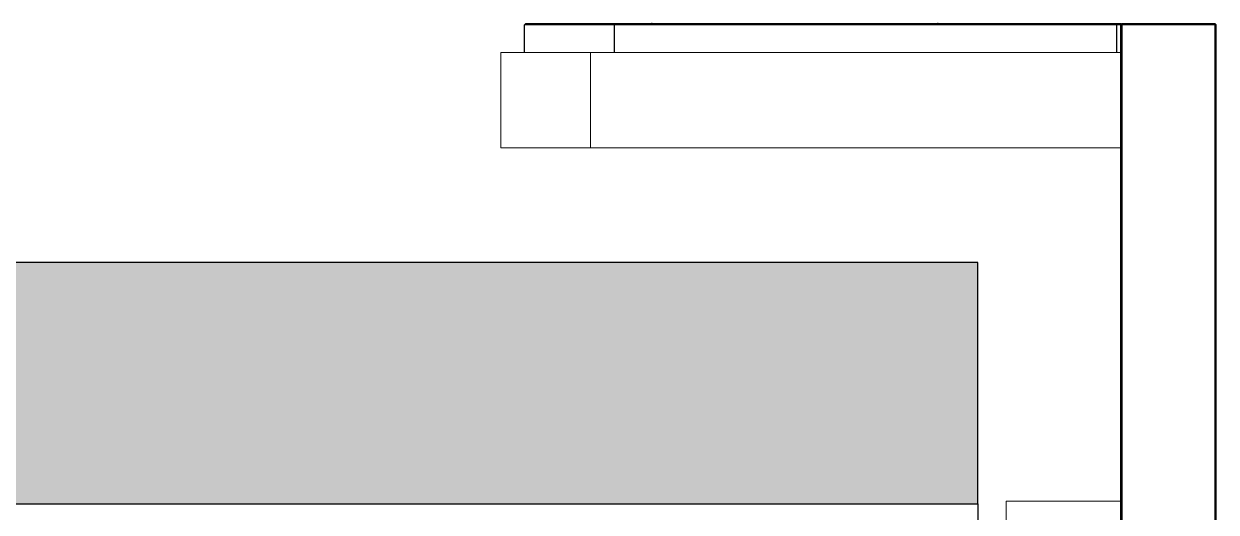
# Model space of a CAD drawing. Header units: inches. Extents: x 14.4 to 54.4, y 6.4 to 13.6.
# Drawn here: x 51.879 to 54.379, y 10.713 to 11.736 of the extents above; entities that cross this region are included whole.
import ezdxf

# ---------------------------------------------------------------- set-up
doc = ezdxf.new("R2010")
doc.units = ezdxf.units.IN
doc.header["$MEASUREMENT"] = 0
doc.linetypes.add('HIDDEN2', pattern=[0.1875, 0.125, -0.0625])
doc.layers.get('0').update_dxf_attribs({"true_color": 0xc2ced6})
for name, color, linetype, lineweight in [('FABRIC-ROLL', 7, 'Continuous', 30), ('SHADE-BRACKET', 7, 'Continuous', 30), ('SUB-BRACKET', 7, 'Continuous', 18), ('SUB-BRACKET_HARDWARE', 7, 'HIDDEN2', 5)]:
    doc.layers.add(name, color=color, linetype=linetype, lineweight=lineweight)

# ---------------------------------------------------------------- blocks, each defined once
blk = doc.blocks.new('SCREW5-085586')
at = {"layer": 'SUB-BRACKET_HARDWARE', "linetype": 'Continuous'}
blk.add_line((71.1161, 31.835), (71.1161, 31.8326), dxfattribs=at)
blk = doc.blocks.new('SCREW6-085586')
at = {"layer": 'SUB-BRACKET_HARDWARE', "linetype": 'Continuous'}
blk.add_line((71.7161, 31.835), (71.7161, 31.8326), dxfattribs=at)
blk = doc.blocks.new('FABRIC-ROLL2-085586')
at = {"layer": 'FABRIC-ROLL', "transparency": 33554559, "extrusion": (0, 0, -1)}
h = blk.add_hatch(color=254, dxfattribs=at)
h.paths.add_polyline_path([(-43.4986, -1.128), (-43.4986, -1.6339), (-24.4986, -1.6339), (-24.4986, -1.128)])
h.paths.add_polyline_path([(-43.4986, 1.3425), (-43.4986, 0.8366), (-24.4986, 0.8366), (-24.4986, 1.3425)])
at = {"layer": 'FABRIC-ROLL', "linetype": 'Continuous'}
for p, q in [((43.4986, 1.3425), (24.4986, 1.3425)), ((43.4986, 0.8366), (43.4986, 1.3425)), ((24.4986, 0.8366), (43.4986, 0.8366)), ((43.4986, 0.8366), (43.4986, -1.128))]:
    blk.add_line(p, q, dxfattribs=at)
at = {"layer": 'FABRIC-ROLL', "extrusion": (1.24987e-35, 2.4935e-33, -1)}
for p, q in [((43.4986, 1.3425), (24.4986, 1.3425)), ((43.4986, 0.8366), (43.4986, 1.3425)), ((24.4986, 0.8366), (43.4986, 0.8366))]:
    blk.add_line(p, q, dxfattribs=at)
blk = doc.blocks.new('SUB-BRACKETS-085586')
at = {"layer": 'SUB-BRACKET', "linetype": 'Continuous'}
for p, q in [((52.8788, 11.4758), (52.8788, 11.6758)), ((54.1788, 11.6758), (52.8788, 11.6758)), ((53.0668, 11.6758), (53.0668, 11.4758)), ((52.8788, 11.4758), (54.1788, 11.4758)), ((53.9388, 10.7358), (54.1788, 10.7358)), ((53.9388, 10.7358), (53.9388, 8.7358))]:
    blk.add_line(p, q, dxfattribs=at)
blk = doc.blocks.new('SHADE-BRACKET2-085586')
at = {"layer": 'SHADE-BRACKET', "linetype": 'Continuous'}
for p, q in [((52.9288, 11.7338), (52.9308, 11.7358)), ((52.9288, 11.6758), (52.9288, 11.7338)), ((54.1782, 11.7338), (52.9288, 11.7338)), ((54.18, 11.7358), (52.9308, 11.7358)), ((53.1168, 11.7358), (53.1168, 11.6758)), ((54.1708, 11.6758), (54.1708, 11.7358)), ((54.1788, 11.7338), (54.1808, 11.7358)), ((54.1788, 8.7358), (54.1788, 11.7338)), ((54.1808, 11.7338), (54.1798, 11.7348)), ((54.3768, 11.7358), (54.1808, 11.7358)), ((54.1808, 11.7338), (54.1808, 8.7358)), ((54.3768, 11.7338), (54.1808, 11.7338)), ((54.3788, 11.7338), (54.3768, 11.7358)), ((54.3778, 11.7348), (54.3768, 11.7338)), ((54.3768, 8.7358), (54.3768, 11.7338)), ((54.3788, 8.7378), (54.3788, 11.7338))]:
    blk.add_line(p, q, dxfattribs=at)
blk = doc.blocks.new('ROLL-085586')
for name, p in [('SUB-BRACKETS-085586', (0, 0)), ('SHADE-BRACKET2-085586', (0, 0)), ('FABRIC-ROLL2-085586', (10.3806, 9.8933))]:
    blk.add_blockref(name, p)
blk = doc.blocks.new('SYSTEM-085586')
for name, p in [('SCREW5-085586', (-17.9205, -20.0968)), ('SCREW6-085586', (-17.9205, -20.0968)), ('ROLL-085586', (0, 0))]:
    blk.add_blockref(name, p)

msp = doc.modelspace()

# ---------------------------------------------------------------- block references
msp.add_blockref('SYSTEM-085586', (0, 0))

doc.saveas('drawing.dxf')
